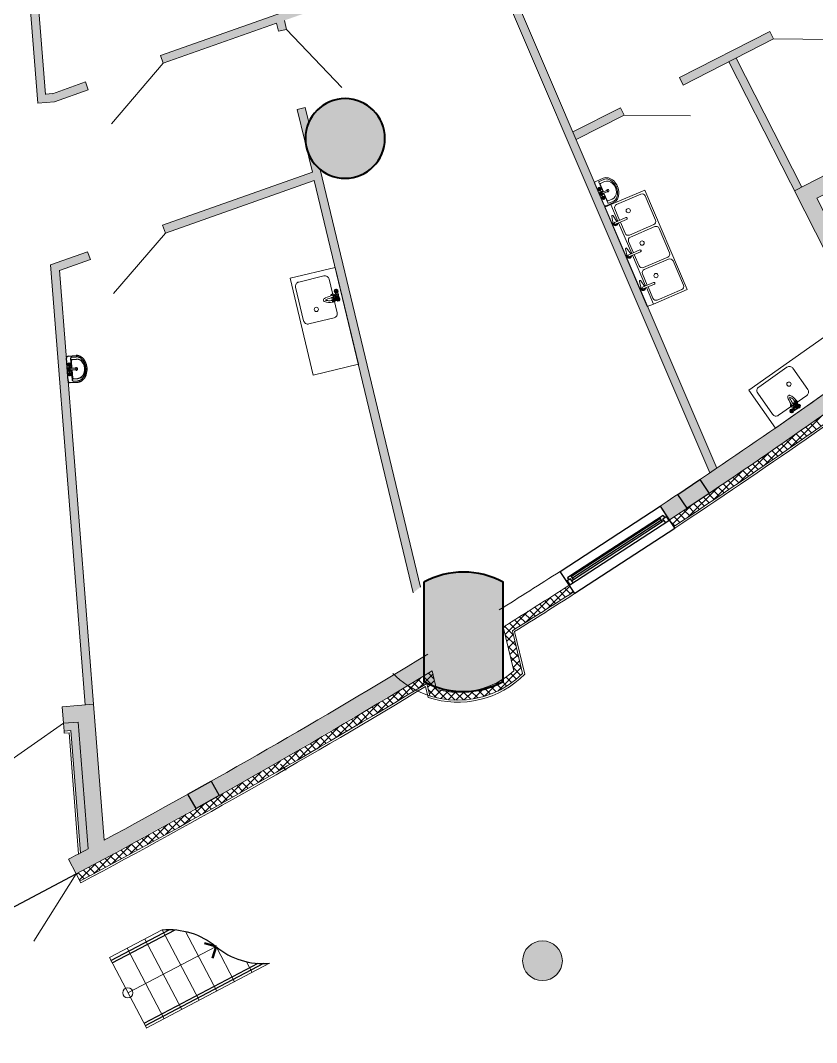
# Model space of a CAD drawing. Header units: millimetres. Extents: x 72919 to 485785, y -53256 to 338519.
# Drawn here: x 345684 to 357692, y 33424 to 48834 of the extents above; entities that cross this region are included whole.
import ezdxf

# ---------------------------------------------------------------- set-up
doc = ezdxf.new("R2010")
doc.units = ezdxf.units.MM
doc.linetypes.add('CONTI', pattern=[0])
doc.layers.add('1', color=7, linetype='Continuous')
for name, color, linetype, lineweight in [('door', 177, 'Continuous', 9), ('equipments', 137, 'CONTI', 20), ('gr', 251, 'Continuous', 40), ('stairs', 4, 'Continuous', 5), ('wall', 5, 'Continuous', 40)]:
    doc.layers.add(name, color=color, linetype=linetype, lineweight=lineweight)

# ---------------------------------------------------------------- blocks, each defined once
blk = doc.blocks.new('Производственный стол со встроенной мойкой правой')
blk.add_lwpolyline([(-750, -700), (750, -700), (750, 0), (-750, 0)], close=True)
blk.add_lwpolyline([(600, -130, -0.414214), (665, -195), (665, -585, -0.414214), (600, -650), (80, -650, -0.414214), (15, -585), (15, -195, -0.414214), (80, -130), (600, -130)], format="xyb")
at = {"lineweight": 0}
for points in [[(248, -137, -1), (249, -134, -6.2306)], [(287, -156, 1), (288, -153), (249, -134)], [(252, -160, 0.153875), (287, -277, 0.098448), (298, -287, 0.263211), (318, -287, 0.12835), (328, -277, 0.07671), (338, -249, 0.030156), (350, -134)], [(255, -141, 0.043632), (252, -157)], [(255, -119, -1), (257, -116, -1.143296)], [(261, -124, 0.038654), (256, -137, 0.038654)], [(262, -105, -1), (265, -103, 1.080883)], [(268, -111, 0.030207), (262, -121, 0.030207)], [(277, -100, 0.021036), (270, -108)], [(272, -93, -1), (275, -91, 6.301945)], [(287, -90, 0.020156), (279, -97, 0.020156)], [(282, -83, -1), (285, -81, 75.780813)], [(288, -147, 1), (290, -144, 1.143296)], [(297, -81, 0.00668), (289, -87)], [(292, -74, -1), (295, -72, -11.58944)], [(292, -137, 1), (295, -134, -1.080883)], [(298, -127, 1), (301, -125, -6.301945)], [(308, -73, 0.006709), (300, -79, 0.006709)], [(303, -66, -1), (306, -64, 75.780851)], [(307, -118, 1), (310, -116, -75.780813)], [(307, -260, 0.048649), (313, -239, 0.021704), (319, -198, 0.008562), (323, -134)], [(330, -58, 0.016452), (311, -71, 0.016452)], [(314, -59, -1), (317, -57, -1.37722)], [(317, -110, 1), (320, -107, 11.58944)], [(328, -102, 1), (331, -99, -75.780851)], [(339, -94, 1), (342, -92, 1.37722)], [(287, -161), (245, -156, 1.000006), (244, -159), (287, -165)], [(279, -164, 0.073479), (286, -214, 0.086552), (307, -260, -0.01805)], [(287, -165, 1), (287, -161, -49.954246)]]:
    blk.add_lwpolyline(points, format="xyb", dxfattribs=at)
for points in [[(248, -137), (287, -156)], [(255, -119), (288, -147)], [(290, -144), (257, -116)], [(262, -105), (292, -137)], [(295, -134), (265, -103)], [(272, -93), (298, -127)], [(301, -125), (275, -91)], [(282, -83), (307, -118)], [(310, -116), (285, -81)], [(291, -47), (302, -55)], [(292, -74), (317, -110)], [(320, -107), (295, -72)], [(296, -50), (328, -50)], [(303, -66), (328, -102)], [(331, -99), (306, -64)], [(314, -59), (339, -94)], [(342, -92), (317, -57)], [(346, -50), (379, -50)], [(346, -88), (379, -88)], [(384, -47), (373, -55)], [(384, -92), (373, -84)]]:
    blk.add_lwpolyline(points, dxfattribs=at)
blk.add_circle((202, -424), 32.2)
for centre, major_axis, start_param, end_param in [((274, -69), (20, -20), 0.416834, 5.53949), ((274, -69), (16.1, -16.1), 0.586821, 5.387634), ((274, -69), (6.94, -6.94), 2.356194490004674, 8.63937979718426), ((274, -69), (16.1, -16.1), 5.570018, 6.051902), ((274, -69), (16.1, 16.1), 4.646625, 5.090707), ((337, -134), (22.8, -22.8), 3.442252, 5.011436), ((337, -134), (24.2, -24.2), 3.434452, 5.03551), ((291, -69), (12.6, 12.6), -0.76744, 0.146578), ((337, -134), (24.2, -24.2), 3.029914, 3.3146), ((337, -134), (22.8, -22.8), 9.316536, 9.61872), ((337, -69), (14.8, -14.8), 3.66312, 3.821951), ((337, -69), (14.8, 14.8), 4.066329, 8.158913), ((337, -134), (22.8, -22.8), 5.852063, 9.199887), ((337, -134), (24.2, -24.2), 2.633663, 2.919697), ((337, -69), (12.1, 12.1), 3.949225, 8.276017), ((337, -134), (9.32, -9.32), 0.785398, 3.926991), ((337, -69), (9.32, 9.32), 4.500223, 7.641816), ((337, -134), (24.2, 24.2), 4.256371, 7.235369), ((401, -69), (20, -20), 2.356194490080861, 8.639379797260446), ((401, -69), (16.1, -16.1), 2.356194489909817, 8.639379797089404), ((401, -69), (6.94, -6.94), 2.356194490004674, 8.63937979718426)]:
    blk.add_ellipse(centre, major_axis=major_axis, ratio=1, start_param=start_param, end_param=end_param, dxfattribs=at)
for points in [[(279, -153), (279, -155), (279, -158), (279, -160)], [(287, -131), (285, -133), (284, -136), (283, -138)], [(293, -121), (292, -123), (290, -125), (289, -128)], [(302, -111), (300, -114), (298, -116), (296, -118)], [(323, -95), (320, -97), (317, -98), (315, -100)], [(344, -80), (342, -82), (339, -84), (337, -85)]]:
    blk.add_open_spline(points, degree=3, dxfattribs=at)
for points, knots in [([(282, -142), (282, -142), (282, -142), (281, -144), (281, -145), (280, -148), (280, -148), (280, -149)], [50.9796, 50.9796, 50.9796, 50.9796, 51.307053, 51.307053, 54.325804, 54.325804, 55.491802, 55.491802, 55.491802, 55.491802]), ([(312, -103), (312, -103), (311, -104), (309, -106), (307, -108), (305, -109)], [20.452309, 20.452309, 20.452309, 20.452309, 21.569464, 21.569464, 25.832978, 25.832978, 25.832978, 25.832978]), ([(334, -87), (332, -88), (331, -89), (328, -91), (327, -92), (326, -93)], [6.399568, 6.399568, 6.399568, 6.399568, 9.321091, 9.321091, 11.308044, 11.308044, 11.308044, 11.308044])]:
    blk.add_open_spline(points, degree=3, knots=knots, dxfattribs=at)
blk = doc.blocks.new('Ванна моечная тройная ВМЦн-500.3')
for p, q in [((0, 555), (0, 655)), ((0, 655), (1630, 655)), ((287, 635), (397, 613)), ((819, 635), (928, 613)), ((1350, 635), (1460, 613)), ((1630, 655), (1630, 555)), ((0, 0), (0, 555)), ((0, 555), (269, 555)), ((269, 555), (0, 555)), ((32, 477), (32, 77)), ((269, 527), (82, 527)), ((269, 424), (269, 605)), ((298, 605), (298, 424)), ((397, 591), (298, 571)), ((298, 555), (800, 555)), ((298, 555), (800, 555)), ((482, 527), (298, 527)), ((532, 77), (532, 477)), ((565, 477), (565, 77)), ((800, 527), (615, 527)), ((800, 424), (800, 605)), ((830, 605), (830, 424)), ((928, 591), (830, 571)), ((830, 555), (1332, 555)), ((830, 555), (1332, 555)), ((1015, 527), (830, 527)), ((1065, 77), (1065, 477)), ((1098, 77), (1098, 477)), ((1148, 527), (1332, 527)), ((1332, 424), (1332, 605)), ((1361, 605), (1361, 424)), ((1460, 591), (1361, 571)), ((1361, 555), (1630, 555)), ((1630, 555), (1361, 555)), ((1361, 527), (1548, 527)), ((1598, 477), (1598, 77)), ((1630, 555), (1630, 0)), ((1630, 0), (0, 0)), ((82, 27), (482, 27)), ((615, 27), (1015, 27)), ((1548, 27), (1148, 27))]:
    blk.add_line(p, q)
for centre in [(378, 350), (911, 350), (1443, 350)]:
    blk.add_circle(centre, 32.2)
for centre, radius, start, end in [((284, 604), 39.6, 36.9909, 246.4082), ((285, 605), 29.6, 85.3094, 236.7677), ((283, 605), 14.9, 0, 180), ((816, 604), 39.6, 36.9909, 246.4082), ((816, 605), 29.6, 85.3094, 236.7677), ((815, 605), 14.9, 0, 180), ((1348, 604), 39.6, 36.9909, 246.4082), ((1348, 605), 29.6, 85.3094, 236.7677), ((1347, 605), 14.9, 0, 180), ((82, 477), 50, 90, 180), ((295, 591), 25.9, 278.1175, 319.312), ((397, 602), 10.9, 270, 90), ((482, 477), 50, 0, 90), ((615, 477), 50, 90, 180), ((826, 591), 25.9, 278.1175, 319.312), ((928, 602), 10.9, 270, 90), ((1015, 477), 50, 0, 90), ((1148, 477), 50, 90, 180), ((1358, 591), 25.9, 278.1175, 319.312), ((1460, 602), 10.9, 270, 90), ((1548, 477), 50, 0, 90), ((283, 424), 14.9, 180, 0), ((815, 424), 14.9, 180, 0), ((1347, 424), 14.9, 180, 0), ((82, 77), 50, 180, 270), ((482, 77), 50, 270, 0), ((615, 77), 50, 180, 270), ((1015, 77), 50, 270, 0), ((1148, 77), 50, 180, 270), ((1548, 77), 50, 270, 0)]:
    blk.add_arc(centre, radius, start, end)
blk = doc.blocks.new('meb-sink400')
at = {"color": 0}
for p, q in [((-170, 0), (170, 0)), ((-200, -30), (-200, -150)), ((-180, -77), (-180, -150)), ((-170, -67), (-10, -67)), ((-144, -83), (-144, -150)), ((-134, -73), (-10, -73)), ((-82, -33), (-88, -33)), ((-82, -38), (-88, -38)), ((-75, -26), (-75, -20)), ((-75, -45), (-75, -50)), ((-70, -26), (-70, -20)), ((-70, -45), (-70, -50)), ((-63, -33), (-58, -33)), ((-63, -38), (-58, -38)), ((-10, -53), (-10, -125)), ((10, -125), (10, -53)), ((10, -67), (170, -67)), ((10, -73), (134, -73)), ((63, -33), (58, -33)), ((63, -38), (58, -38)), ((70, -26), (70, -20)), ((70, -45), (70, -50)), ((75, -26), (75, -20)), ((75, -45), (75, -50)), ((82, -33), (88, -33)), ((82, -38), (88, -38)), ((144, -83), (144, -150)), ((180, -77), (180, -150)), ((200, -30), (200, -150))]:
    blk.add_line(p, q, dxfattribs=at)
for centre, radius in [((-72, -35), 27.5), ((-92, -35), 5.59), ((-72, -35), 10), ((-72, -15), 5.59), ((-72, -55), 5.59), ((-52, -35), 5.59), ((0, -35), 10), ((72, -35), 27.5), ((52, -35), 5.59), ((72, -35), 10), ((72, -15), 5.59), ((72, -55), 5.59), ((92, -35), 5.59)]:
    blk.add_circle(centre, radius, dxfattribs=at)
for centre, radius, start, end in [((-170, -30), 30, 90, 180), ((-170, -77), 10, 90, 180), ((-134, -83), 10, 90, 180), ((-72, -35), 20, 105.2407, 164.2093), ((-72, -35), 20, 196.2342, 253.9047), ((-72, -35), 20, 16.4412, 74.0789), ((-72, -35), 20, 286.12, 344.0884), ((0, -35), 30, 289.6514, 250.3603), ((0, -35), 20, 300.3431, 239.7554), ((0, -139), 18.9, 122.0133, 57.9867), ((0, -125), 10, 180, 0), ((72, -35), 20, 106.12, 164.0884), ((72, -35), 20, 196.4413, 254.0789), ((72, -35), 20, 16.2342, 73.9047), ((72, -35), 20, 285.2407, 344.2093), ((134, -83), 10, 0, 90), ((170, -30), 30, 0, 90), ((170, -77), 10, 0, 90)]:
    blk.add_arc(centre, radius, start, end, dxfattribs=at)
for major_axis, ratio in [((-200, 0), 0.75), ((-144, 0), 0.803012)]:
    blk.add_ellipse((0, -150), major_axis=major_axis, ratio=ratio, start_param=0, end_param=3.141593, dxfattribs=at)
blk.add_open_spline([(-180, -150), (-180, -168), (-175, -187), (-153, -221), (-136, -237), (-95, -262), (-70, -271), (-17, -281), (11, -281), (64, -273), (90, -264), (132, -240), (149, -225), (173, -191), (179, -173), (180, -153), (180, -151), (180, -150)], degree=3, knots=[0, 0, 0, 0, 0.443801, 0.443801, 0.887603, 0.887603, 1.331404, 1.331404, 1.775206, 1.775206, 2.219007, 2.219007, 2.662809, 2.662809, 3.10661, 3.10661, 3.141593, 3.141593, 3.141593, 3.141593], dxfattribs=at)
blk = doc.blocks.new('Производственный стол со встроенной мойкой')
blk.add_lwpolyline([(-750, -700), (750, -700), (750, 0), (-750, 0)], close=True)
blk.add_lwpolyline([(-600, -130, 0.414214), (-665, -195), (-665, -585, 0.414214), (-600, -650), (-80, -650, 0.414214), (-15, -585), (-15, -195, 0.414214), (-80, -130), (-600, -130)], format="xyb")
at = {"lineweight": 0}
for points in [[(-384, -47), (-373, -55)], [(-384, -92), (-373, -84)], [(-346, -50), (-379, -50)], [(-346, -88), (-379, -88)], [(-342, -92), (-317, -57)], [(-314, -59), (-339, -94)], [(-331, -99), (-306, -64)], [(-296, -50), (-328, -50)], [(-303, -66), (-328, -102)], [(-320, -107), (-295, -72)], [(-292, -74), (-317, -110)], [(-310, -116), (-285, -81)], [(-282, -83), (-307, -118)], [(-291, -47), (-302, -55)], [(-301, -125), (-275, -91)], [(-272, -93), (-298, -127)], [(-295, -134), (-265, -103)], [(-262, -105), (-292, -137)], [(-290, -144), (-257, -116)], [(-255, -119), (-288, -147)], [(-248, -137), (-287, -156)]]:
    blk.add_lwpolyline(points, dxfattribs=at)
for points in [[(-252, -160, -0.153875), (-287, -277, -0.098448), (-298, -287, -0.263211), (-318, -287, -0.12835), (-328, -277, -0.07671), (-338, -249, -0.030156), (-350, -134)], [(-339, -94, -1), (-342, -92, -1.37722)], [(-328, -102, -1), (-331, -99, 75.780851)], [(-330, -58, -0.016452), (-311, -71, -0.016452)], [(-307, -260, -0.048649), (-313, -239, -0.021704), (-319, -198, -0.008562), (-323, -134)], [(-317, -110, -1), (-320, -107, -11.58944)], [(-314, -59, 1), (-317, -57, 1.37722)], [(-307, -118, -1), (-310, -116, 75.780813)], [(-308, -73, -0.006709), (-300, -79, -0.006709)], [(-303, -66, 1), (-306, -64, -75.780851)], [(-298, -127, -1), (-301, -125, 6.301945)], [(-297, -81, -0.00668), (-289, -87)], [(-292, -74, 1), (-295, -72, 11.58944)], [(-292, -137, -1), (-295, -134, 1.080883)], [(-288, -147, -1), (-290, -144, -1.143296)], [(-287, -156, -1), (-288, -153), (-249, -134)], [(-287, -90, -0.020156), (-279, -97, -0.020156)], [(-282, -83, 1), (-285, -81, -75.780813)], [(-277, -100, -0.021036), (-270, -108)], [(-272, -93, 1), (-275, -91, -6.301945)], [(-268, -111, -0.030207), (-262, -121, -0.030207)], [(-262, -105, 1), (-265, -103, -1.080883)], [(-261, -124, -0.038654), (-256, -137, -0.038654)], [(-255, -119, 1), (-257, -116, 1.143296)], [(-255, -141, -0.043632), (-252, -157)], [(-248, -137, 1), (-249, -134, 6.2306)], [(-279, -164, -0.073479), (-286, -214, -0.086552), (-307, -260, 0.01805)], [(-287, -165, -1), (-287, -161, 49.954246)], [(-287, -161), (-245, -156, -1.000006), (-244, -159), (-287, -165)]]:
    blk.add_lwpolyline(points, format="xyb", dxfattribs=at)
blk.add_circle((-202, -424), 32.2)
at = {"lineweight": 0, "extrusion": (0, 0, -1)}
for centre, major_axis, start_param, end_param in [((-401, -69), (-20, -20), 2.356194490080861, 8.639379797260446), ((-401, -69), (-16.1, -16.1), 2.356194489909817, 8.639379797089404), ((-401, -69), (-6.94, -6.94), 2.356194490004674, 8.63937979718426), ((-337, -134), (-24.2, 24.2), 4.256371, 7.235369), ((-337, -134), (-22.8, -22.8), 5.852063, 9.199887), ((-337, -69), (-14.8, 14.8), 4.066329, 8.158913), ((-337, -69), (-12.1, 12.1), 3.949225, 8.276017), ((-337, -69), (-9.32, 9.32), 4.500223, 7.641816), ((-337, -134), (-9.32, -9.32), 0.785398, 3.926991), ((-337, -134), (-24.2, -24.2), 2.633663, 2.919697), ((-337, -134), (-22.8, -22.8), 3.442252, 5.011436), ((-337, -134), (-24.2, -24.2), 3.434452, 5.03551), ((-337, -69), (-14.8, -14.8), 3.66312, 3.821951), ((-337, -134), (-22.8, -22.8), 9.316536, 9.61872), ((-337, -134), (-24.2, -24.2), 3.029914, 3.3146), ((-291, -69), (-12.6, 12.6), -0.76744, 0.146578), ((-274, -69), (-20, -20), 0.416834, 5.53949), ((-274, -69), (-16.1, -16.1), 0.586821, 5.387634), ((-274, -69), (-16.1, 16.1), 4.646625, 5.090707), ((-274, -69), (-16.1, -16.1), 5.570018, 6.051902), ((-274, -69), (-6.94, -6.94), 2.356194490004674, 8.63937979718426)]:
    blk.add_ellipse(centre, major_axis=major_axis, ratio=1, start_param=start_param, end_param=end_param, dxfattribs=at)
at = {"lineweight": 0}
for points in [[(-344, -80), (-342, -82), (-339, -84), (-337, -85)], [(-323, -95), (-320, -97), (-317, -98), (-315, -100)], [(-302, -111), (-300, -114), (-298, -116), (-296, -118)], [(-293, -121), (-292, -123), (-290, -125), (-289, -128)], [(-287, -131), (-285, -133), (-284, -136), (-283, -138)], [(-279, -153), (-279, -155), (-279, -158), (-279, -160)]]:
    blk.add_open_spline(points, degree=3, dxfattribs=at)
for points, knots in [([(-334, -87), (-332, -88), (-331, -89), (-328, -91), (-327, -92), (-326, -93)], [6.399568, 6.399568, 6.399568, 6.399568, 9.321091, 9.321091, 11.308044, 11.308044, 11.308044, 11.308044]), ([(-312, -103), (-312, -103), (-311, -104), (-309, -106), (-307, -108), (-305, -109)], [20.452309, 20.452309, 20.452309, 20.452309, 21.569464, 21.569464, 25.832978, 25.832978, 25.832978, 25.832978]), ([(-282, -142), (-282, -142), (-282, -142), (-281, -144), (-281, -145), (-280, -148), (-280, -148), (-280, -149)], [50.9796, 50.9796, 50.9796, 50.9796, 51.307053, 51.307053, 54.325804, 54.325804, 55.491802, 55.491802, 55.491802, 55.491802])]:
    blk.add_open_spline(points, degree=3, knots=knots, dxfattribs=at)
blk = doc.blocks.new('Пилон 1')
at = {"layer": 'wall', "lineweight": 9, "ltscale": 400, "true_color": 0x000000}
h = blk.add_hatch(color=18, dxfattribs=at)
h.dxf.hatch_style = 1
edge = h.paths.add_edge_path()
edge.add_line((600, -750), (600, 750))
edge.add_arc((0, -375), 1275, 61.9275, 118.0725)
edge.add_line((-600, 750), (-600, -750))
edge.add_arc((0, 375), 1275, 241.9275, 298.0725)
at = {"layer": 'wall', "color": 0, "ltscale": 400}
blk.add_lwpolyline([(600, -750), (600, 750, 0.25), (-600, 750), (-600, -750, 0.25), (600, -750)], format="xyb", dxfattribs=at)
blk = doc.blocks.new('Колонна ∅1200')
at = {"lineweight": 9, "ltscale": 400, "true_color": 0x000000}
h = blk.add_hatch(color=18, dxfattribs=at)
h.dxf.hatch_style = 1
edge = h.paths.add_edge_path()
edge.add_arc((0, 0), 600, 0, 360)
at = {"color": 18, "ltscale": 400, "true_color": 0x000000}
blk.add_circle((0, 0), 600, dxfattribs=at)
blk = doc.blocks.new('Откосы  по обваловке')
at = {"layer": 'gr', "lineweight": 18, "flags": 128}
for points in [[(34971.842, 32799.301), (34984.206, 32761.491), (34985.93, 32756.233), (34987.004, 32753.253, 0.169619), (35020.583, 32713.555, 0.169619)], [(35017.742, 32709.214, -0.148371), (34979.752, 32754.384, 0.043792), (34960.927, 32789.49, 0.043792)], [(35016.978, 32708.041, -0.148371), (34978.465, 32753.833, 0.044237), (34959.536, 32789.059, 0.043998)]]:
    blk.add_lwpolyline(points, format="xyb", dxfattribs=at)

msp = doc.modelspace()

# ---------------------------------------------------------------- hatches: boundary and pattern name
at = {"ltscale": 500, "true_color": 0x000000}
h = msp.add_hatch(color=18, dxfattribs=at)
h.dxf.hatch_style = 1
h.paths.add_polyline_path([(351029.27993, 49315.22196), (350987.90599, 49433.17647), (347797.09552, 48306.34652), (347838.0313, 48188.23727), (349547.31683, 48791.8689), (349576.58497, 48669.95833), (349698.13121, 48699.139), (349665.82149, 48833.71865)])
h.paths.add_polyline_path([(345691.68983, 52427.56864), (345567.16106, 52416.66989), (345947.41928, 47585.00768), (346196.47023, 47606.8046), (346706.49725, 47788.63771), (346665.56143, 47906.74707), (346169.70892, 47729.86642), (346062.14611, 47720.45253)])
h.paths.add_polyline_path([(345346.46934, 56814.03218), (345221.89279, 56803.74037), (345448.64029, 53922.6177), (345573.175, 53933.44107)])
h.paths.add_polyline_path([(348392.18266, 56173.54354), (348362.88674, 56295.56979), (345463.98061, 55320.89825), (345474.09185, 55192.42173)])
h = msp.add_hatch(color=18, dxfattribs=at)
h.dxf.hatch_style = 1
h.paths.add_polyline_path([(356186.57391, 42082.3683), (356080.75649, 42011.91895), (352713.46693, 49881.07517), (352702.52697, 49906.19912), (351972.38229, 49648.27715), (351930.75805, 49766.14327), (352771.55342, 50063.0689)])
h = msp.add_hatch(color=18, dxfattribs=at)
h.dxf.hatch_style = 1
h.paths.add_polyline_path([(354733.63577, 47517.16633), (354017.1827, 47152.10704), (354066.46868, 47036.92864), (354790.3856, 47405.79104)])
h.paths.add_polyline_path([(356367.03696, 48209.15311), (356310.28924, 48320.52949), (355624.63816, 47971.16495), (355681.38799, 47859.78965)])
h.paths.add_polyline_path([(357044.19877, 48554.19206), (356987.44895, 48665.56736), (356310.28924, 48320.52949), (356367.03696, 48209.15311)])
h.paths.add_polyline_path([(356478.41225, 48265.90294), (356367.03696, 48209.15311), (357357.51207, 46265.28), (357468.88737, 46322.02983)])
h = msp.add_hatch(color=18, dxfattribs=at)
h.dxf.hatch_style = 1
h.paths.add_polyline_path([(349980.6001, 47522.57139), (349859.05386, 47493.39072), (349997.95385, 46914.83062, -0.058973086), (349981.3758, 47054.89784, -0.1058033452), (350033.92556, 47300.45484)])
h = msp.add_hatch(color=18, dxfattribs=at)
h.dxf.hatch_style = 1
edge = h.paths.add_edge_path()
edge.add_line((350116.37529, 46421.56982), (347869.93453, 45628.24262))
edge.add_line((347869.93453, 45628.24262), (347828.31028, 45746.10874))
edge.add_line((347828.31028, 45746.10874), (350087.03653, 46543.77454))
edge.add_line((350087.03653, 46543.77454), (349997.2415, 46917.79775))
edge.add_arc((350581.40759, 47054.93195), 600.04651, 193.211088076, 231.158140016)
edge.add_line((350205.07461, 46587.56775), (351716.68285, 40291.26629))
edge.add_line((351716.68285, 40291.26629), (351608.72686, 40205.47817))
edge.add_line((351608.72686, 40205.47817), (350116.37529, 46421.56982))
h.paths.add_polyline_path([(346786.5734, 38524.92525), (346661.98874, 38514.73483), (346139.09194, 45149.56381), (346696.79553, 45346.516), (346738.41977, 45228.64988), (346271.27466, 45063.67828), (346287.28709, 44860.34497)])
h = msp.add_hatch(color=18, dxfattribs=at)
h.dxf.hatch_style = 1
edge = h.paths.add_edge_path()
edge.add_line((355326.6867, 41506.87514), (355469.48226, 41301.66933))
edge.add_arc((295410.43379, 131794.99944), 108610, 303.5716253866, 306.0937945556)
edge.add_line((359393.54535, 44032.28792), (359250.74979, 44237.49373))
edge.add_line((359250.74979, 44237.49373), (358827.67342, 43930.65334))
edge.add_line((358827.67342, 43930.65334), (357693.76233, 46156.02906))
edge.add_line((357693.76233, 46156.02906), (358148.17354, 46387.56835))
edge.add_line((358148.17354, 46387.56835), (358034.67389, 46610.31895))
edge.add_line((358034.67389, 46610.31895), (357357.51207, 46265.28))
edge.add_line((357357.51207, 46265.28), (358622.3981, 43782.85729))
edge.add_arc((295308.1691, 131940.19313), 108537.58545, 303.5713167367, 305.6857490313, ccw=False)
h = msp.add_hatch(color=18, dxfattribs=at)
h.dxf.hatch_style = 1
edge = h.paths.add_edge_path()
edge.add_arc((385015.39732, -35383.54456), 81318.36341, 118.1055376034, 118.3484270679, ccw=False)
edge.add_line((346706.54921, 36345.86631), (346556.90107, 38255.71825))
edge.add_line((346556.90107, 38255.71825), (346331.59805, 38237.22393))
edge.add_line((346331.59805, 38237.22393), (346311.17363, 38486.03985))
edge.add_line((346311.17363, 38486.03985), (346786.5734, 38524.92525))
edge.add_line((346786.5734, 38524.92525), (346947.16946, 36475.3528))
edge.add_arc((296702.9478, 129551.70499), 105771.87313, 298.3609393905, 301.3725702496)
edge.add_line((351767.88477, 39243.66624), (351891.76969, 39026.51991))
edge.add_line((351891.76969, 39026.51991), (349230.99973, 37457.95061))
edge.add_line((349230.99973, 37457.95061), (346526.70245, 35965.67628))
edge.add_line((346526.70245, 35965.67628), (346402.81752, 36182.8226))
h = msp.add_hatch(color=18, dxfattribs=at)
h.dxf.hatch_style = 1
edge = h.paths.add_edge_path()
edge.add_arc((353557.78916, 34658.66566), 300, 0, 360)
at = {"layer": '1', "ltscale": 500, "true_color": 0x000000}
h = msp.add_hatch(color=18, dxfattribs=at)
h.dxf.hatch_style = 1
h.paths.add_polyline_path([(352833.0515, 39900.85722), (352966.68376, 39689.56969), (353961.52961, 40318.77625), (353827.89735, 40530.06378), (352833.0515, 39900.85722)], flags=0)
at = {"layer": 'wall', "lineweight": 18, "ltscale": 0.007407, "true_color": 0x000000}
h = msp.add_hatch(color=18, dxfattribs=at)
h.dxf.hatch_style = 1
h.paths.add_polyline_path([(346331.59805, 38237.22393), (346556.90107, 38255.71825), (346706.54921, 36345.86631), (346591.03008, 36283.98591), (346446.67655, 38126.2667), (346341.4154, 38117.62619)])

# ---------------------------------------------------------------- linework, layer by layer
at = {"color": 18, "ltscale": 500, "true_color": 0x000000}
for p, q in [((355599.0094, 41688.25669), (355931.15002, 41911.15264)), ((355931.15002, 41911.15264), (356070.46, 41703.56475)), ((355738.31938, 41480.6688), (355599.0094, 41688.25669)), ((356070.46, 41703.56475), (355738.31938, 41480.6688)), ((355375.90148, 41371.98668), (353985.23837, 40465.5342)), ((355336.55767, 41322.46836), (353996.15948, 40448.77922)), ((355352.93934, 41297.33589), (354012.54115, 40423.64676)), ((354023.46227, 40406.89178), (355363.86045, 41280.58092)), ((348210.53771, 37169.31032), (348559.51873, 37364.78985)), ((348559.51873, 37364.78985), (348681.69344, 37146.67672)), ((348332.71242, 36951.19718), (348210.53771, 37169.31032)), ((348681.69344, 37146.67672), (348332.71242, 36951.19718))]:
    msp.add_line(p, q, dxfattribs=at)
for points in [[(415650.43379, 180914.99944, 0.4142135624), (336810.43379, 259754.99944), (221610.43379, 259754.99944, 0.4142135624), (142770.43379, 180914.99944), (142770.43379, 104414.99944, 0.4142135624), (221610.43379, 25574.99944), (336810.43379, 25574.99944, 0.4142135624), (415650.43379, 104414.99944)], [(414950.43379, 180914.99944, 0.4142135624), (336810.43379, 259054.99944), (221610.43379, 259054.99944, 0.4142135624), (143470.43379, 180914.99944), (143470.43379, 104414.99944, 0.4142135624), (221610.43379, 26274.99944), (336810.43379, 26274.99944, 0.4142135624), (414950.43379, 104414.99944)]]:
    msp.add_lwpolyline(points, format="xyb", close=True, dxfattribs=at)
msp.add_lwpolyline([(388829.97432, 46106.96395, -0.1815982494), (337583.92781, 26278.82788, -0.1815982494)], format="xyb", dxfattribs=at)
msp.add_lwpolyline([(355332.96364, 41511.11375), (355551.38592, 41176.0142), (354043.43797, 40193.11392), (353825.01568, 40528.21347)], close=True, dxfattribs=at)
for points in [[(355388.99292, 41296.96259), (355363.86045, 41280.58092), (355325.63655, 41339.22334)], [(355410.83515, 41263.45263), (355372.61125, 41322.09505), (355422.87618, 41354.8584), (355461.10008, 41296.21598)], [(355375.90148, 41371.98668), (355397.74371, 41338.47673)], [(354020.17203, 40357.00015), (353981.94813, 40415.64257), (353931.6832, 40382.87923), (353969.9071, 40324.23681), (355461.10008, 41296.21598)], [(353998.3298, 40390.51011), (354023.46227, 40406.89178), (353985.23837, 40465.5342), (353934.97344, 40432.77086), (353956.81566, 40399.2609)], [(345455.93351, 35402.15709), (346526.70245, 35965.67628)]]:
    msp.add_lwpolyline(points, dxfattribs=at)
for centre, radius, start, end in [((328425.38084, 120371.15253), 102337.92422, 275.0791304377, 308.8370100426), ((328425.38084, 120371.15253), 102737.92422, 275.0791304377, 309.0567714496), ((349341.03542, 35716.89679), 1103.08671, 230.05982675, 275.299556648)]:
    msp.add_arc(centre, radius, start, end, dxfattribs=at)
at = {"color": 18, "ltscale": 500, "true_color": 0x000000, "extrusion": (0, 0, -1)}
msp.add_arc((-347924.69994, 34025.39008), 1103.08671, 84.700443352, 129.94017325, dxfattribs=at)
at = {"layer": 'door', "linetype": 'ByBlock'}
for p, q in [((349698.13121, 48699.139), (350531.04024, 47821.43601)), ((357044.19877, 48554.19206), (357926.80387, 48544.32724)), ((347838.0313, 48188.23727), (347057.89385, 47276.40687)), ((354790.3856, 47405.79104), (355790.3265, 47394.61476)), ((347869.93453, 45628.24262), (347089.81038, 44716.42778)), ((346331.59805, 38237.22393), (345351.91453, 37554.78713)), ((346526.70245, 35965.67628), (345886.48409, 34950.72778))]:
    msp.add_line(p, q, dxfattribs=at)
at = {"layer": 'stairs', "color": 4, "lineweight": 18, "ltscale": 200}
for p, q in [((347027.0751, 34706.34805), (347822.81576, 35123.76152)), ((348115.84393, 33922.39497), (347558.4101, 34985.06497)), ((348381.51143, 34061.75343), (347824.0776, 35124.42343)), ((348647.17893, 34201.11189), (348175.92735, 35099.48741)), ((347850.17643, 33783.03651), (347292.7426, 34845.70651)), ((348912.84643, 34340.47034), (348634.79142, 34870.54351)), ((347584.50893, 33643.67806), (347027.0751, 34706.34805)), ((347582.49282, 33642.62048), (349442.91959, 34618.52535)), ((349178.51393, 34479.8288), (349093.4722, 34641.94901))]:
    msp.add_line(p, q, dxfattribs=at)
at = {"layer": 'stairs', "color": 4, "lineweight": 18}
msp.add_line((347304.28006, 34174.21994), (348634.04953, 34870.15524), dxfattribs=at)
at = {"layer": 'stairs', "color": 4, "lineweight": 50}
for q in [(348462.2625, 34923.90666), (348580.29812, 34698.36821)]:
    msp.add_line((348634.04953, 34870.15524), q, dxfattribs=at)
at = {"layer": 'stairs', "color": 4, "lineweight": 30, "ltscale": 200}
for points in [[(347049.2517, 34661.51945), (347939.25773, 35128.38072)], [(347067.83283, 34626.09712), (348018.01231, 35124.52296)], [(349266.51672, 34616.33), (347545.36417, 33713.48278)], [(349347.86198, 34613.83121), (347563.9453, 33678.06045)]]:
    msp.add_lwpolyline(points, dxfattribs=at)
at = {"layer": 'stairs', "color": 4, "lineweight": 18}
msp.add_circle((347304.28006, 34174.21994), 75.52444, dxfattribs=at)
at = {"layer": 'wall', "color": 18, "lineweight": 18, "ltscale": 0.007407, "true_color": 0x000000}
for p, q in [((345947.41928, 47585.00768), (345567.16106, 52416.66989)), ((345691.68983, 52427.56864), (346062.53842, 47715.46775)), ((356186.57391, 42082.3683), (352771.55342, 50063.0689)), ((352702.71825, 49906.1942), (356080.75649, 42011.91895)), ((350987.91642, 49433.18016), (347797.06799, 48306.3368)), ((347838.0313, 48188.23727), (349547.31683, 48791.8689)), ((349547.31683, 48791.8689), (349576.58497, 48669.95833)), ((349576.58497, 48669.95833), (349698.13121, 48699.139)), ((349698.13121, 48699.139), (349665.82149, 48833.71865)), ((355624.63816, 47971.16495), (356987.44895, 48665.56736)), ((357044.19877, 48554.19206), (355681.38799, 47859.78965)), ((356987.44895, 48665.56736), (357044.19877, 48554.19206)), ((347797.09552, 48306.34652), (347838.0313, 48188.23727)), ((356478.41225, 48265.90294), (357468.88737, 46322.02983)), ((357432.48807, 46118.13465), (356367.03696, 48209.15311)), ((355681.38799, 47859.78965), (355624.63816, 47971.16495)), ((346169.10437, 47729.65076), (346665.56143, 47906.74707)), ((346706.49725, 47788.63771), (346196.47023, 47606.8046)), ((346665.56143, 47906.74707), (346706.49725, 47788.63771)), ((346170.34835, 47729.92238), (346062.10249, 47720.44871)), ((346196.47023, 47606.8046), (345947.41928, 47585.00768)), ((349980.6001, 47522.57139), (349859.05386, 47493.39072)), ((349859.05386, 47493.39072), (350087.03653, 46543.77454)), ((350035.45976, 47294.06446), (349980.6001, 47522.57139)), ((354733.63577, 47517.16633), (354017.1827, 47152.10704)), ((354790.3856, 47405.79104), (354733.63577, 47517.16633)), ((354066.46868, 47036.92864), (354790.3856, 47405.79104)), ((347828.31028, 45746.10874), (350087.03653, 46543.77454)), ((350205.07461, 46587.56775), (351716.68285, 40291.26629)), ((350116.37529, 46421.56982), (347869.93453, 45628.24262)), ((350116.37529, 46421.56982), (351608.72686, 40205.47817)), ((347869.93453, 45628.24262), (347828.31028, 45746.10874)), ((346139.09194, 45149.56381), (346696.79553, 45346.516)), ((346738.41977, 45228.64988), (346696.79553, 45346.516)), ((346271.27466, 45063.67828), (346738.41977, 45228.64988)), ((346465.75409, 41019.13723), (346139.09194, 45149.56381)), ((346590.36499, 41028.99231), (346270.86669, 45068.83683)), ((346661.98874, 38514.73483), (346465.75409, 41019.13723)), ((346786.5734, 38524.92525), (346590.37212, 41028.90179)), ((353961.52961, 40318.77625), (353825.01568, 40528.21347)), ((352109.33318, 38596.34779), (351759.53936, 38946.14161)), ((346311.17363, 38486.03985), (346786.5734, 38524.92525)), ((346947.16946, 36475.3528), (346786.5734, 38524.92525)), ((346311.17363, 38486.03985), (346331.59805, 38237.22393)), ((346331.59805, 38237.22393), (346556.90107, 38255.71825)), ((346556.90107, 38255.71825), (346706.54921, 36345.86631)), ((346446.67655, 38126.2667), (346341.4154, 38117.62619)), ((346343.86974, 38087.72675), (346419.12959, 38093.78681)), ((346419.12959, 38093.78681), (346562.14814, 36268.54344)), ((346446.67655, 38126.2667), (346591.03008, 36283.98591)), ((346410.01835, 36187.39314), (346526.70245, 35965.67628))]:
    msp.add_line(p, q, dxfattribs=at)
at = {"layer": 'wall', "color": 18, "lineweight": 18, "ltscale": 0.007407, "true_color": 0x000000, "extrusion": (0.833195, 0.552979, 0)}
msp.add_line((355469.48226, 41301.66933), (355552.42911, 41176.69005), dxfattribs=at)
at = {"layer": 'wall', "color": 18, "lineweight": 18, "ltscale": 0.007407, "true_color": 0x000000, "extrusion": (0.842233, 0.539113, 0)}
msp.add_line((353961.52961, 40318.77625), (354042.39662, 40192.44128), dxfattribs=at)
at = {"layer": 'wall', "color": 18, "lineweight": 18, "ltscale": 0.007407, "true_color": 0x000000, "extrusion": (-0.707107, -0.707107, 0)}
for p, q in [((353119.81693, 39565.76304), (352984.7306, 39700.84936)), ((353230.48765, 38960.11757), (353113.79407, 39076.81115))]:
    msp.add_line(p, q, dxfattribs=at)
at = {"layer": 'wall', "color": 18, "lineweight": 18, "ltscale": 0.007407, "true_color": 0x000000, "extrusion": (0.707107, 0.707107, 0)}
msp.add_line((351919.84442, 38909.58024), (351836.52033, 38992.90433), dxfattribs=at)
at = {"layer": 'wall', "color": 18, "lineweight": 18, "ltscale": 0.007407, "true_color": 0x000000}
for points in [[(359245.32883, 44233.61655, -0.0011904036), (358827.67342, 43930.65334), (357693.76233, 46156.02906), (358148.17354, 46387.56835), (358034.67389, 46610.31895), (357357.51207, 46265.28)], [(355469.47757, 41301.67653), (355332.96364, 41511.11375, 0.0092238583), (358622.3981, 43782.85729), (357357.51207, 46265.28)], [(355469.48226, 41301.66933, 0.0110054834), (359393.54535, 44032.28792), (359245.32883, 44233.61655)]]:
    msp.add_lwpolyline(points, format="xyb", dxfattribs=at)
at = {"layer": 'wall', "color": 18, "lineweight": 18, "ltscale": 0.007407, "true_color": 0x000000, "extrusion": (0.707107, -0.707107, 0)}
for points, elevation in [([(282629.59756, 0), (283312.01763, 0)], 222669.74981), ([(281690.55534, 0), (282340.48455, 0)], 222494.74981), ([(281237.44427, 0), (281872.7946, 0)], 222407.24981), ([(280542.98361, 0), (280969.56269, 0)], 222232.24981), ([(278315.28226, 0), (278794.80381, 0)], 221794.74981), ([(278709.39893, 0), (278775.603, 0)], 221882.24981), ([(277927.93113, 0), (278474.05459, 0)], 221707.24981), ([(277642.6206, 0), (277701.40906, 0)], 221532.24981), ([(275729.25915, 0), (276228.87619, 0)], 221182.24981), ([(276082.05256, 0), (276396.08757, 0)], 221269.74981), ([(276221.17764, 0), (276370.28447, 0)], 221619.74981), ([(276286.6256, 0), (276446.23537, 0)], 221707.24981), ([(276455.89555, 0), (276652.19961, 0)], 221882.24981), ([(274365.71677, 0), (274840.31276, 0)], 220832.24981), ([(272756.1722, 0), (273204.30174, 0)], 220394.74981), ([(272138.35952, 0), (272577.10335, 0)], 220219.74981), ([(271834.56492, 0), (272268.83731, 0)], 220132.24981), ([(271534.04219, 0), (271963.98072, 0)], 220044.74981), ([(271236.69569, 0), (271662.43106, 0)], 219957.24981), ([(270942.43444, 0), (271364.09093, 0)], 219869.74981), ([(270651.17177, 0), (271068.8677, 0)], 219782.24981), ([(270460.6902, 0), (270487.42336, 0)], 219607.24981)]:
    msp.add_lwpolyline(points, dxfattribs=dict(at, elevation=elevation))
at = {"layer": 'wall', "color": 18, "lineweight": 18, "ltscale": 0.007407, "true_color": 0x000000}
for points in [[(357616.44049, 42617.50436), (357530.24993, 42703.69492)], [(357689.30975, 42668.37879), (357603.13172, 42754.55682)], [(357762.12685, 42719.30538), (357675.96129, 42805.47093)], [(356902.67361, 42123.83718), (357373.30531, 42594.46888)], [(357178.12837, 42313.35437), (357091.86127, 42399.62147)], [(357324.44144, 42414.52867), (357238.20011, 42500.77)], [(356958.2663, 42161.98537), (356871.96008, 42248.2916)], [(356737.93272, 42011.08789), (356651.58679, 42097.43382)], [(356884.8742, 42111.63379), (356798.5548, 42197.95319)], [(356590.78139, 41910.75185), (356504.40867, 41997.12457)], [(355755.38182, 41347.77645), (356195.00536, 41787.4)], [(356221.98368, 41660.83112), (356135.54286, 41747.27195)], [(355925.99821, 41461.84184), (355839.50175, 41548.33831)], [(355703.45546, 41313.15354), (355616.91657, 41399.69243)], [(353679.09207, 39996.43739), (353592.14486, 40083.3846)], [(353754.76049, 40044.51266), (353667.82932, 40131.44382)], [(352993.8926, 39576.23672), (353344.23062, 39926.57474)], [(353603.36994, 39948.41583), (353516.40662, 40035.37916)], [(353137.7342, 39619.64196), (353291.82516, 38977.80693)], [(353158.91076, 39402.92552), (352996.51258, 39565.3237)], [(353017.84932, 39476.44977), (353117.36705, 39575.9675)], [(353041.80605, 39376.66281), (353141.32378, 39476.18054)], [(353065.76278, 39276.87585), (353165.28051, 39376.39358)], [(353237.09841, 39077.25049), (353074.70024, 39239.64867)], [(353089.71951, 39177.08889), (353189.23724, 39276.60662)], [(353113.67624, 39077.30193), (353213.19397, 39176.81966)], [(352883.44555, 38723.32755), (353237.1507, 39077.03271)], [(351769.87394, 38812.06335), (351682.50401, 38899.43328)], [(351827.32738, 38780.90257), (351926.84511, 38880.4203)], [(352681.35892, 38644.98461), (352907.6382, 38871.26389)], [(352942.30814, 38753.32234), (352853.37059, 38842.25988)], [(353020.50674, 38798.86742), (352933.23188, 38886.14227)], [(351061.66203, 38386.46827), (351410.25464, 38735.06089)], [(351538.49486, 38672.21137), (351451.07129, 38759.63494)], [(351833.27028, 38627.63888), (351793.91714, 38791.55647)], [(351851.28411, 38681.11561), (351950.80184, 38780.63334)], [(351958.56675, 38623.37054), (351895.54534, 38686.39195)], [(351925.52569, 38631.6135), (352025.42869, 38731.51651)], [(352364.67089, 38588.49747), (352246.83836, 38706.32999)], [(352251.33807, 38586.19483), (352374.58625, 38709.443)], [(352581.67148, 38618.98425), (352479.06441, 38721.59131)], [(352519.26284, 38606.63223), (352684.51034, 38771.87972)], [(352679.86351, 38644.5359), (352582.10835, 38742.29106)], [(350757.19025, 38205.74018), (351101.27852, 38549.82846)], [(351306.62574, 38532.84943), (351219.14788, 38620.32729)], [(351383.96995, 38579.2489), (351296.51026, 38666.7086)], [(351074.26565, 38393.97846), (350986.73287, 38481.51124)], [(350455.95585, 38028.24947), (350795.71355, 38368.00717)], [(350841.41369, 38255.59936), (350753.82532, 38343.18773)], [(350530.17762, 38071.86068), (350442.51414, 38159.52416)], [(350608.0689, 38117.71309), (350520.42431, 38205.35768)], [(349862.73183, 37682.51282), (350194.30721, 38014.08821)], [(350139.89705, 37843.42282), (350052.13804, 37931.18183)], [(350218.06318, 37889.00038), (350130.32342, 37976.74014)], [(349570.52585, 37514.05053), (349898.23048, 37841.75516)], [(349905.06806, 37707.02075), (349817.25084, 37794.83797)], [(350061.67585, 37797.90033), (349973.89751, 37885.67868)], [(349281.12341, 37348.39178), (349605.09282, 37672.36119)], [(349692.29481, 37531.90087), (349604.41872, 37619.77696)], [(348994.43122, 37185.44327), (349314.79326, 37505.80531)], [(349197.59695, 37300.79868), (349109.60111, 37388.79452)], [(348428.82966, 36867.32909), (348742.33268, 37180.83211)], [(348485.62827, 36899.07418), (348397.44771, 36987.25474)], [(348564.95887, 36943.48726), (348476.79914, 37031.64699)], [(348326.79939, 36810.41569), (348238.57694, 36898.63813)], [(348088.13632, 36677.8477), (347999.85047, 36766.13355)], [(347689.24249, 36458.02309), (347600.84942, 36546.41617)], [(347769.13365, 36501.87562), (347680.76218, 36590.24709)], [(347449.23118, 36326.80335), (347360.77283, 36415.26169)], [(347128.42624, 36152.63354), (347039.87976, 36241.18001)], [(346573.40892, 35878.11415), (346815.66918, 36120.37442)], [(346645.52081, 35893.07685), (346556.83976, 35981.7579)], [(346726.14687, 35936.19447), (346637.48845, 36024.85289)]]:
    msp.add_lwpolyline(points, dxfattribs=at)
at = {"layer": 'wall', "color": 18, "lineweight": 18, "ltscale": 0.007407, "true_color": 0x000000, "extrusion": (-0.707107, -0.707107, 0)}
for points, elevation in [([(222690.78285, 0), (222568.83727, 0)], -282745.63647), ([(222610.80296, 0), (222488.76606, 0)], -282308.13647), ([(222626.94692, 0), (222504.92846, 0)], -282395.63647), ([(222561.9266, 0), (222439.83382, 0)], -282045.63647), ([(222528.97162, 0), (222406.84113, 0)], -281870.63647), ([(222445.28455, 0), (222323.05822, 0)], -281433.13647), ([(222478.98234, 0), (222356.79462, 0)], -281608.13647), ([(222342.40438, 0), (222220.06, 0)], -280908.13647), ([(222376.99586, 0), (222254.69119, 0)], -281083.13647), ([(222289.95743, 0), (222167.55278, 0)], -280645.63647), ([(222272.3257, 0), (222157.29161, 0)], -280558.13647), ([(221865.43847, 0), (221742.54433, 0)], -278633.13647), ([(221767.88175, 0), (221644.87414, 0)], -278195.63647), ([(221688.46787, 0), (221565.36775, 0)], -277845.63647), ([(221708.43555, 0), (221585.35871, 0)], -277933.13647), ([(222216.84528, 0), (222096.20713, 0)], -277233.13647), ([(221273.09388, 0), (221149.50895, 0)], -276095.63647), ([(222205.40622, 0), (222083.66904, 0)], -277145.63647), ([(221251.52075, 0), (221127.91053, 0)], -276008.13647), ([(221944.59402, 0), (221790.3933, 0)], -276533.13647), ([(222099.8016, 0), (221966.82523, 0)], -276795.63647), ([(222135.8232, 0), (222006.91896, 0)], -276883.13647), ([(221142.49982, 0), (221018.76166, 0)], -275570.63647), ([(221076.16131, 0), (220952.34516, 0)], -275308.13647), ([(220986.62695, 0), (220862.70539, 0)], -274958.13647), ([(220663.46564, 0), (220539.16212, 0)], -273733.13647), ([(220710.56728, 0), (220586.31958, 0)], -273908.13647), ([(220734.00086, 0), (220609.78091, 0)], -273995.63647), ([(220592.2261, 0), (220467.83807, 0)], -273470.63647), ([(220520.28083, 0), (220395.80732, 0)], -273208.13647), ([(220423.25344, 0), (220298.66448, 0)], -272858.13647), ([(220374.26719, 0), (220249.61986, 0)], -272683.13647), ([(220250.41972, 0), (220125.62456, 0)], -272245.63647), ([(220300.19588, 0), (220175.46017, 0)], -272420.63647), ([(220225.41289, 0), (220100.58784, 0)], -272158.13647), ([(220048.14301, 0), (219923.10566, 0)], -271545.63647), ([(219814.48694, 0), (219689.16866, 0)], -270758.13647)]:
    msp.add_lwpolyline(points, dxfattribs=dict(at, elevation=elevation))
at = {"layer": 'wall', "color": 18, "lineweight": 18, "ltscale": 0.007407, "true_color": 0x000000, "extrusion": (0.707107, 0.707107, 0)}
for points, elevation in [([(-222706.55701, 0), (-222584.62943, 0)], 282833.13647), ([(-222722.25732, 0), (-222600.34765, 0)], 282920.63647), ([(-222659.0128, 0), (-222537.03096, 0)], 282570.63647), ([(-222495.71972, 0), (-222373.55117, 0)], 281695.63647), ([(-222462.17063, 0), (-222339.96365, 0)], 281520.63647), ([(-222394.17976, 0), (-222271.89481, 0)], 281170.63647), ([(-222411.28915, 0), (-222289.02384, 0)], 281258.13647), ([(-222324.99673, 0), (-222202.63235, 0)], 280820.63647), ([(-221884.72215, 0), (-221761.85042, 0)], 278720.63647), ([(-221846.07896, 0), (-221723.16232, 0)], 278545.63647), ([(-221748.14245, 0), (-221625.11186, 0)], 278108.13647), ([(-221728.32706, 0), (-221605.2734, 0)], 278020.63647), ([(-221668.42397, 0), (-221545.30048, 0)], 277758.13647), ([(-222001.77182, 0), (-221772.10612, 0)], 277495.63647), ([(-221208.14358, 0), (-221084.48249, 0)], 275833.13647), ([(-221472.31629, 0), (-221387.58873, 0)], 276183.13647), ([(-221788.74279, 0), (-221604.15052, 0)], 276358.13647), ([(-221120.46424, 0), (-220996.70018, 0)], 275483.13647), ([(-221053.89385, 0), (-220930.0515, 0)], 275220.63647), ([(-221009.12673, 0), (-220885.23167, 0)], 275045.63647), ([(-220895.85198, 0), (-220771.82337, 0)], 274608.13647), ([(-220918.66221, 0), (-220794.66051, 0)], 274695.63647), ([(-220872.96402, 0), (-220748.90839, 0)], 274520.63647), ([(-220780.63375, 0), (-220656.46899, 0)], 274170.63647), ([(-220616.05096, 0), (-220491.6912, 0)], 273558.13647), ([(-220639.79745, 0), (-220515.46587, 0)], 273645.63647), ([(-220496.14198, 0), (-220371.63977, 0)], 273120.63647), ([(-220568.32283, 0), (-220443.90641, 0)], 273383.13647), ([(-220447.62835, 0), (-220323.06841, 0)], 272945.63647), ([(-220471.92451, 0), (-220347.39349, 0)], 273033.13647), ([(-220398.79975, 0), (-220274.18165, 0)], 272770.63647), ([(-220149.9167, 0), (-220025.00132, 0)], 271895.63647), ([(-220175.16143, 0), (-220050.27628, 0)], 271983.13647), ([(-220124.59254, 0), (-219999.64684, 0)], 271808.13647), ([(-219970.97662, 0), (-219845.84664, 0)], 271283.13647), ([(-220022.50061, 0), (-219897.43249, 0)], 271458.13647), ([(-219919.13334, 0), (-219793.94103, 0)], 271108.13647), ([(-219945.09492, 0), (-219819.93383, 0)], 271195.63647), ([(-219788.12503, 0), (-219662.77497, 0)], 270670.63647), ([(-219840.76867, 0), (-219715.48205, 0)], 270845.63647), ([(-219866.97027, 0), (-219741.7152, 0)], 270933.13647)]:
    msp.add_lwpolyline(points, dxfattribs=dict(at, elevation=elevation))
at = {"layer": 'wall', "color": 18, "lineweight": 18, "ltscale": 0.007407, "true_color": 0x000000, "extrusion": (0.97237, 0.233445, 0)}
for points, elevation in [([(-44486.82957, 0), (-43805.49219, 0)], 352479.53223), ([(-43891.8425, 0), (-44556.66219, 0)], 352599.53223), ([(-44199.28815, 0), (-44486.82957, 0)], 351279.53223), ([(-44556.66219, 0), (-44363.82334, 0)], 351159.53223)]:
    msp.add_lwpolyline(points, dxfattribs=dict(at, elevation=elevation))
at = {"layer": 'wall', "color": 18, "lineweight": 18, "ltscale": 0.007407, "true_color": 0x000000, "extrusion": (0.996648, 0.081811, 0), "elevation": 348298.87488}
for points in [[(9655.21648, 0), (9775.21648, 0)], [(9655.21648, 0), (9625.21648, 0)]]:
    msp.add_lwpolyline(points, dxfattribs=at)
at = {"layer": 'wall', "color": 18, "lineweight": 18, "ltscale": 0.007407, "true_color": 0x000000, "extrusion": (0.882325, 0.470641, 0), "elevation": 322676.09359}
msp.add_lwpolyline([(-131506.09618, 0), (-131356.09618, 0)], dxfattribs=at)
at = {"layer": 'wall', "color": 18, "lineweight": 18, "ltscale": 0.007407, "true_color": 0x000000}
msp.add_circle((353557.80419, 34657.18135), 300, dxfattribs=at)
at = {"layer": 'wall', "color": 18, "lineweight": 18, "ltscale": 0.007407, "true_color": 0x000000, "extrusion": (0, 0, -1)}
for centre, radius, start, end in [((-295410.43379, 131794.99944), 108610, 233.9062054387, 236.4283746173), ((-295410.43379, 131794.99944), 108730, 233.9062054387, 236.4283746173), ((-295566.02235, 131547.5115), 108437.66893, 237.3766951937, 237.9536994373), ((-295566.02235, 131547.5115), 108467.66893, 237.3766951937, 237.9423006628), ((-352279.69082, 39980.90667), 1395, 225.427049017, 314.572966309), ((-295410.43379, 131794.99944), 108730, 238.7519446028, 241.9241168271), ((-352279.69082, 39980.90667), 1425, 224.743136151, 288.256863853), ((-295410.43379, 131794.99944), 108760, 238.773595745, 241.9241168271)]:
    msp.add_arc(centre, radius, start, end, dxfattribs=at)
at = {"layer": 'wall', "color": 18, "lineweight": 18, "ltscale": 0.007407, "true_color": 0x000000}
for centre, radius, start, end in [((295410.43379, 131794.99944), 108730, 303.5716253827, 306.0937945613), ((295410.43379, 131794.99944), 108760, 303.5716253827, 306.0937945613), ((295410.43379, 131794.99944), 108360, 302.0453072525, 302.6209527307), ((295410.43379, 131794.99944), 108610, 302.0010691231, 302.6220481406), ((295566.02235, 131547.5115), 108317.66893, 302.0006499327, 302.6233048063), ((295566.02235, 131547.5115), 108437.66893, 302.0463005627, 302.6233048063), ((296741.69146, 129482.13733), 105692.25132, 298.360371795, 301.4140258394), ((295410.43379, 131794.99944), 108610, 298.0758831729, 301.3348058895), ((295410.43379, 131794.99944), 108610, 298.0758831729, 301.3348058895), ((352279.69082, 39980.90667), 1275, 255.427513074, 311.57248695), ((295410.43379, 131794.99944), 108730, 298.0758831729, 301.2480553972), ((296741.69146, 129482.13733), 105692.25132, 298.0299783041, 298.2122436054)]:
    msp.add_arc(centre, radius, start, end, dxfattribs=at)

# ---------------------------------------------------------------- block references
at = {"color": 18, "ltscale": 500, "true_color": 0x000000, "rotation": 94.14291921224546}
msp.add_blockref('meb-sink400', (346389.38374, 43570.26741), dxfattribs=at)
at = {"layer": 'equipments'}
for name, p, rotation in [('meb-sink400', (354413.91755, 46211.78829), 113.1665597204146), ('Ванна моечная тройная ВМЦн-500.3', (355740.69253, 44776.60635), 113.1665597204145), ('Производственный стол со встроенной мойкой', (350606.50299, 44380.04101), 283.4999960085015), ('Производственный стол со встроенной мойкой правой', (357683.72514, 43119.41604), 215.0806528333288)]:
    msp.add_blockref(name, p, dxfattribs=dict(at, rotation=rotation))
at = {"layer": 'wall', "color": 18, "lineweight": 18, "ltscale": 0.007407, "true_color": 0x000000, "xscale": 999.9999999999999, "yscale": 999.9999999999999, "zscale": 999.9999999999999, "rotation": 71.89262594900111}
msp.add_blockref('Откосы  по обваловке', (20598007.21244, -43408295.21277), dxfattribs=at)
at = {"layer": 'wall', "color": 18, "lineweight": 18, "ltscale": 0.007407, "true_color": 0x000000, "xscale": -1}
msp.add_blockref('Колонна ∅1200', (350581.3758, 47054.89784), dxfattribs=at)
at = {"layer": 'wall', "color": 18, "lineweight": 18, "ltscale": 0.007407, "true_color": 0x000000, "rotation": 180}
msp.add_blockref('Пилон 1', (352367.23283, 39616.26795), dxfattribs=at)

doc.saveas('drawing.dxf')
